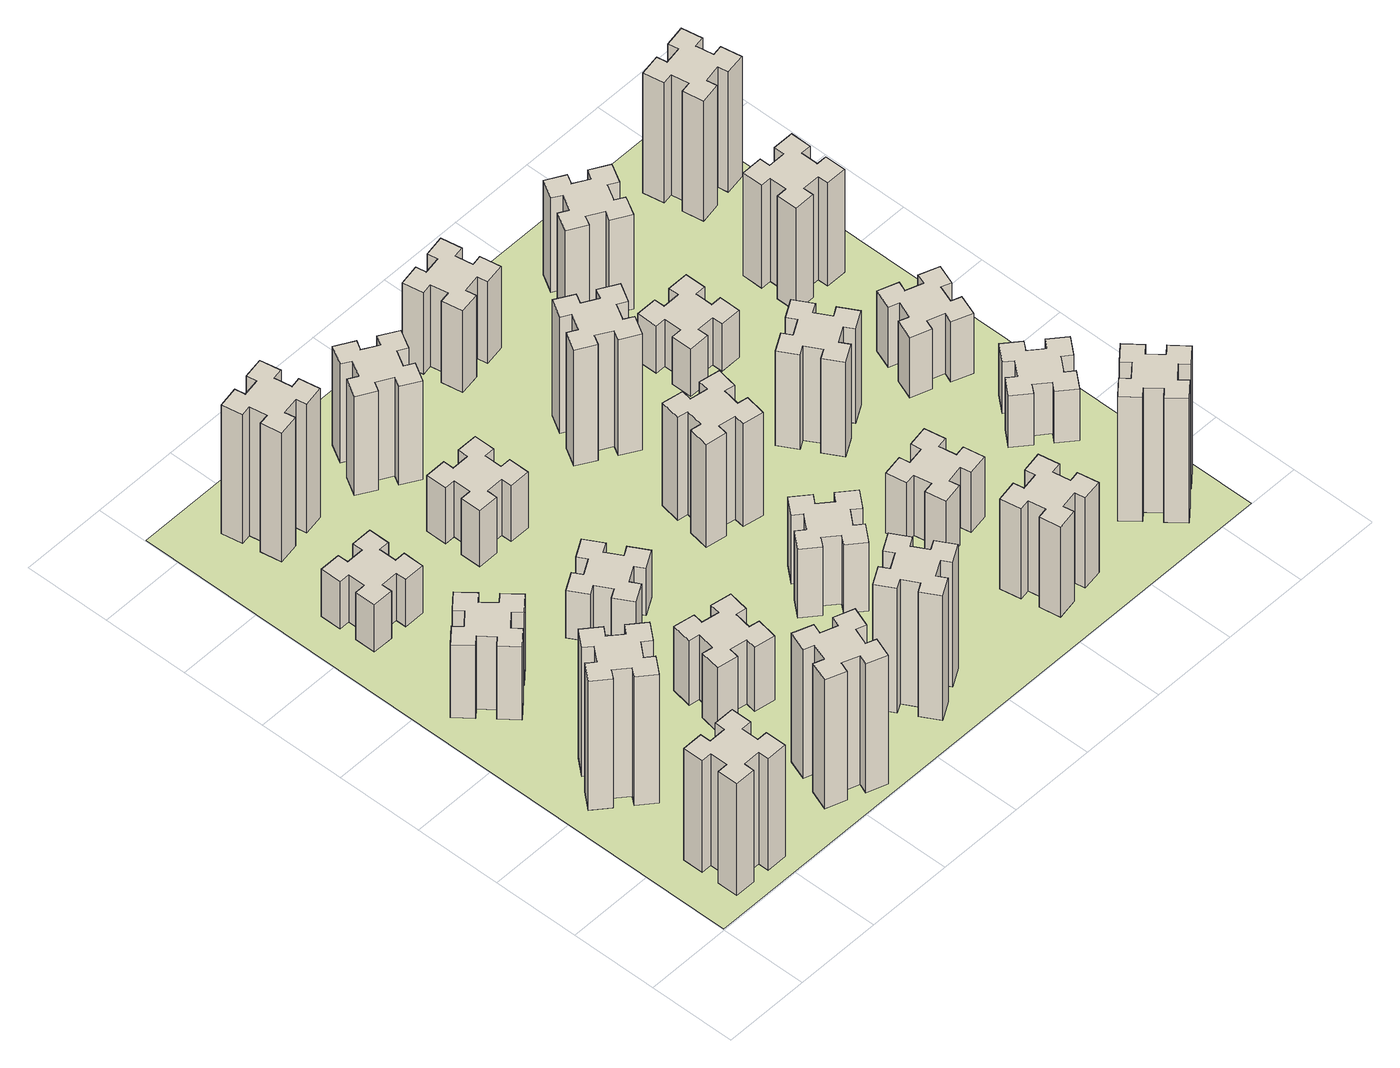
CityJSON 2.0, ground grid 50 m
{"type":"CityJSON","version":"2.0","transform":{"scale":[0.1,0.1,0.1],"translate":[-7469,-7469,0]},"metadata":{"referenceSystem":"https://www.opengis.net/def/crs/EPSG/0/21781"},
"CityObjects":{
"building1":{"type":"Building","attributes":{"class":"1000","function":"1000","usage":"1000","yearOfConstruction":2016,"roofType":"1000","measuredHeight":78,"storeysAboveGround":30,"storeysBelowGround":0},"geometry":[{"type":"Solid","lod":"1","boundaries":[[[[0,1,2,3,4,5,6,7,8,9,10,11,12,13,14,15,16,17,18,19]],[[17,16,20,21]],[[16,15,22,20]],[[15,14,23,22]],[[14,13,24,23]],[[13,12,25,24]],[[12,11,26,25]],[[11,10,27,26]],[[10,9,28,27]],[[9,8,29,28]],[[8,7,30,29]],[[7,6,31,30]],[[6,5,32,31]],[[5,4,33,32]],[[4,3,34,33]],[[3,2,35,34]],[[2,1,36,35]],[[1,0,37,36]],[[0,19,38,37]],[[19,18,39,38]],[[18,17,21,39]],[[24,25,26,27,28,29,30,31,32,33,34,35,36,37,38,39,21,20,22,23]]]]}]},
"building2":{"type":"Building","attributes":{"class":"1000","function":"1000","usage":"1000","yearOfConstruction":2016,"roofType":"1000","measuredHeight":90,"storeysAboveGround":30,"storeysBelowGround":0},"geometry":[{"type":"Solid","lod":"1","boundaries":[[[[40,41,42,43,44,45,46,47,48,49,50,51,52,53,54,55,56,57,58,59]],[[57,56,60,61]],[[56,55,62,60]],[[55,54,63,62]],[[54,53,64,63]],[[53,52,65,64]],[[52,51,66,65]],[[51,50,67,66]],[[50,49,68,67]],[[49,48,69,68]],[[48,47,70,69]],[[47,46,71,70]],[[46,45,72,71]],[[45,44,73,72]],[[44,43,74,73]],[[43,42,75,74]],[[42,41,76,75]],[[41,40,77,76]],[[40,59,78,77]],[[59,58,79,78]],[[58,57,61,79]],[[64,65,66,67,68,69,70,71,72,73,74,75,76,77,78,79,61,60,62,63]]]]}]},
"building3":{"type":"Building","attributes":{"class":"1000","function":"1000","usage":"1000","yearOfConstruction":2016,"roofType":"1000","measuredHeight":51,"storeysAboveGround":30,"storeysBelowGround":0},"geometry":[{"type":"Solid","lod":"1","boundaries":[[[[80,81,82,83,84,85,86,87,88,89,90,91,92,93,94,95,96,97,98,99]],[[97,96,100,101]],[[96,95,102,100]],[[95,94,103,102]],[[94,93,104,103]],[[93,92,105,104]],[[92,91,106,105]],[[91,90,107,106]],[[90,89,108,107]],[[89,88,109,108]],[[88,87,110,109]],[[87,86,111,110]],[[86,85,112,111]],[[85,84,113,112]],[[84,83,114,113]],[[83,82,115,114]],[[82,81,116,115]],[[81,80,117,116]],[[80,99,118,117]],[[99,98,119,118]],[[98,97,101,119]],[[104,105,106,107,108,109,110,111,112,113,114,115,116,117,118,119,101,100,102,103]]]]}]},
"building4":{"type":"Building","attributes":{"class":"1000","function":"1000","usage":"1000","yearOfConstruction":2016,"roofType":"1000","measuredHeight":33,"storeysAboveGround":30,"storeysBelowGround":0},"geometry":[{"type":"Solid","lod":"1","boundaries":[[[[120,121,122,123,124,125,126,127,128,129,130,131,132,133,134,135,136,137,138,139]],[[137,136,140,141]],[[136,135,142,140]],[[135,134,143,142]],[[134,133,144,143]],[[133,132,145,144]],[[132,131,146,145]],[[131,130,147,146]],[[130,129,148,147]],[[129,128,149,148]],[[128,127,150,149]],[[127,126,151,150]],[[126,125,152,151]],[[125,124,153,152]],[[124,123,154,153]],[[123,122,155,154]],[[122,121,156,155]],[[121,120,157,156]],[[120,139,158,157]],[[139,138,159,158]],[[138,137,141,159]],[[144,145,146,147,148,149,150,151,152,153,154,155,156,157,158,159,141,140,142,143]]]]}]},
"building5":{"type":"Building","attributes":{"class":"1000","function":"1000","usage":"1000","yearOfConstruction":2016,"roofType":"1000","measuredHeight":90,"storeysAboveGround":30,"storeysBelowGround":0},"geometry":[{"type":"Solid","lod":"1","boundaries":[[[[160,161,162,163,164,165,166,167,168,169,170,171,172,173,174,175,176,177,178,179]],[[177,176,180,181]],[[176,175,182,180]],[[175,174,183,182]],[[174,173,184,183]],[[173,172,185,184]],[[172,171,186,185]],[[171,170,187,186]],[[170,169,188,187]],[[169,168,189,188]],[[168,167,190,189]],[[167,166,191,190]],[[166,165,192,191]],[[165,164,193,192]],[[164,163,194,193]],[[163,162,195,194]],[[162,161,196,195]],[[161,160,197,196]],[[160,179,198,197]],[[179,178,199,198]],[[178,177,181,199]],[[184,185,186,187,188,189,190,191,192,193,194,195,196,197,198,199,181,180,182,183]]]]}]},
"building6":{"type":"Building","attributes":{"class":"1000","function":"1000","usage":"1000","yearOfConstruction":2016,"roofType":"1000","measuredHeight":45,"storeysAboveGround":30,"storeysBelowGround":0},"geometry":[{"type":"Solid","lod":"1","boundaries":[[[[200,201,202,203,204,205,206,207,208,209,210,211,212,213,214,215,216,217,218,219]],[[217,216,220,221]],[[216,215,222,220]],[[215,214,223,222]],[[214,213,224,223]],[[213,212,225,224]],[[212,211,226,225]],[[211,210,227,226]],[[210,209,228,227]],[[209,208,229,228]],[[208,207,230,229]],[[207,206,231,230]],[[206,205,232,231]],[[205,204,233,232]],[[204,203,234,233]],[[203,202,235,234]],[[202,201,236,235]],[[201,200,237,236]],[[200,219,238,237]],[[219,218,239,238]],[[218,217,221,239]],[[224,225,226,227,228,229,230,231,232,233,234,235,236,237,238,239,221,220,222,223]]]]}]},
"building7":{"type":"Building","attributes":{"class":"1000","function":"1000","usage":"1000","yearOfConstruction":2016,"roofType":"1000","measuredHeight":90,"storeysAboveGround":30,"storeysBelowGround":0},"geometry":[{"type":"Solid","lod":"1","boundaries":[[[[240,241,242,243,244,245,246,247,248,249,250,251,252,253,254,255,256,257,258,259]],[[257,256,260,261]],[[256,255,262,260]],[[255,254,263,262]],[[254,253,264,263]],[[253,252,265,264]],[[252,251,266,265]],[[251,250,267,266]],[[250,249,268,267]],[[249,248,269,268]],[[248,247,270,269]],[[247,246,271,270]],[[246,245,272,271]],[[245,244,273,272]],[[244,243,274,273]],[[243,242,275,274]],[[242,241,276,275]],[[241,240,277,276]],[[240,259,278,277]],[[259,258,279,278]],[[258,257,261,279]],[[264,265,266,267,268,269,270,271,272,273,274,275,276,277,278,279,261,260,262,263]]]]}]},
"building8":{"type":"Building","attributes":{"class":"1000","function":"1000","usage":"1000","yearOfConstruction":2016,"roofType":"1000","measuredHeight":33,"storeysAboveGround":30,"storeysBelowGround":0},"geometry":[{"type":"Solid","lod":"1","boundaries":[[[[280,281,282,283,284,285,286,287,288,289,290,291,292,293,294,295,296,297,298,299]],[[297,296,300,301]],[[296,295,302,300]],[[295,294,303,302]],[[294,293,304,303]],[[293,292,305,304]],[[292,291,306,305]],[[291,290,307,306]],[[290,289,308,307]],[[289,288,309,308]],[[288,287,310,309]],[[287,286,311,310]],[[286,285,312,311]],[[285,284,313,312]],[[284,283,314,313]],[[283,282,315,314]],[[282,281,316,315]],[[281,280,317,316]],[[280,299,318,317]],[[299,298,319,318]],[[298,297,301,319]],[[304,305,306,307,308,309,310,311,312,313,314,315,316,317,318,319,301,300,302,303]]]]}]},
"building9":{"type":"Building","attributes":{"class":"1000","function":"1000","usage":"1000","yearOfConstruction":2016,"roofType":"1000","measuredHeight":87,"storeysAboveGround":30,"storeysBelowGround":0},"geometry":[{"type":"Solid","lod":"1","boundaries":[[[[320,321,322,323,324,325,326,327,328,329,330,331,332,333,334,335,336,337,338,339]],[[337,336,340,341]],[[336,335,342,340]],[[335,334,343,342]],[[334,333,344,343]],[[333,332,345,344]],[[332,331,346,345]],[[331,330,347,346]],[[330,329,348,347]],[[329,328,349,348]],[[328,327,350,349]],[[327,326,351,350]],[[326,325,352,351]],[[325,324,353,352]],[[324,323,354,353]],[[323,322,355,354]],[[322,321,356,355]],[[321,320,357,356]],[[320,339,358,357]],[[339,338,359,358]],[[338,337,341,359]],[[344,345,346,347,348,349,350,351,352,353,354,355,356,357,358,359,341,340,342,343]]]]}]},
"building10":{"type":"Building","attributes":{"class":"1000","function":"1000","usage":"1000","yearOfConstruction":2016,"roofType":"1000","measuredHeight":39,"storeysAboveGround":30,"storeysBelowGround":0},"geometry":[{"type":"Solid","lod":"1","boundaries":[[[[360,361,362,363,364,365,366,367,368,369,370,371,372,373,374,375,376,377,378,379]],[[377,376,380,381]],[[376,375,382,380]],[[375,374,383,382]],[[374,373,384,383]],[[373,372,385,384]],[[372,371,386,385]],[[371,370,387,386]],[[370,369,388,387]],[[369,368,389,388]],[[368,367,390,389]],[[367,366,391,390]],[[366,365,392,391]],[[365,364,393,392]],[[364,363,394,393]],[[363,362,395,394]],[[362,361,396,395]],[[361,360,397,396]],[[360,379,398,397]],[[379,378,399,398]],[[378,377,381,399]],[[384,385,386,387,388,389,390,391,392,393,394,395,396,397,398,399,381,380,382,383]]]]}]},
"building11":{"type":"Building","attributes":{"class":"1000","function":"1000","usage":"1000","yearOfConstruction":2016,"roofType":"1000","measuredHeight":69,"storeysAboveGround":30,"storeysBelowGround":0},"geometry":[{"type":"Solid","lod":"1","boundaries":[[[[400,401,402,403,404,405,406,407,408,409,410,411,412,413,414,415,416,417,418,419]],[[417,416,420,421]],[[416,415,422,420]],[[415,414,423,422]],[[414,413,424,423]],[[413,412,425,424]],[[412,411,426,425]],[[411,410,427,426]],[[410,409,428,427]],[[409,408,429,428]],[[408,407,430,429]],[[407,406,431,430]],[[406,405,432,431]],[[405,404,433,432]],[[404,403,434,433]],[[403,402,435,434]],[[402,401,436,435]],[[401,400,437,436]],[[400,419,438,437]],[[419,418,439,438]],[[418,417,421,439]],[[424,425,426,427,428,429,430,431,432,433,434,435,436,437,438,439,421,420,422,423]]]]}]},
"building12":{"type":"Building","attributes":{"class":"1000","function":"1000","usage":"1000","yearOfConstruction":2016,"roofType":"1000","measuredHeight":48,"storeysAboveGround":30,"storeysBelowGround":0},"geometry":[{"type":"Solid","lod":"1","boundaries":[[[[440,441,442,443,444,445,446,447,448,449,450,451,452,453,454,455,456,457,458,459]],[[457,456,460,461]],[[456,455,462,460]],[[455,454,463,462]],[[454,453,464,463]],[[453,452,465,464]],[[452,451,466,465]],[[451,450,467,466]],[[450,449,468,467]],[[449,448,469,468]],[[448,447,470,469]],[[447,446,471,470]],[[446,445,472,471]],[[445,444,473,472]],[[444,443,474,473]],[[443,442,475,474]],[[442,441,476,475]],[[441,440,477,476]],[[440,459,478,477]],[[459,458,479,478]],[[458,457,461,479]],[[464,465,466,467,468,469,470,471,472,473,474,475,476,477,478,479,461,460,462,463]]]]}]},
"building13":{"type":"Building","attributes":{"class":"1000","function":"1000","usage":"1000","yearOfConstruction":2016,"roofType":"1000","measuredHeight":72,"storeysAboveGround":30,"storeysBelowGround":0},"geometry":[{"type":"Solid","lod":"1","boundaries":[[[[480,481,482,483,484,485,486,487,488,489,490,491,492,493,494,495,496,497,498,499]],[[497,496,500,501]],[[496,495,502,500]],[[495,494,503,502]],[[494,493,504,503]],[[493,492,505,504]],[[492,491,506,505]],[[491,490,507,506]],[[490,489,508,507]],[[489,488,509,508]],[[488,487,510,509]],[[487,486,511,510]],[[486,485,512,511]],[[485,484,513,512]],[[484,483,514,513]],[[483,482,515,514]],[[482,481,516,515]],[[481,480,517,516]],[[480,499,518,517]],[[499,498,519,518]],[[498,497,501,519]],[[504,505,506,507,508,509,510,511,512,513,514,515,516,517,518,519,501,500,502,503]]]]}]},
"building14":{"type":"Building","attributes":{"class":"1000","function":"1000","usage":"1000","yearOfConstruction":2016,"roofType":"1000","measuredHeight":81,"storeysAboveGround":30,"storeysBelowGround":0},"geometry":[{"type":"Solid","lod":"1","boundaries":[[[[520,521,522,523,524,525,526,527,528,529,530,531,532,533,534,535,536,537,538,539]],[[537,536,540,541]],[[536,535,542,540]],[[535,534,543,542]],[[534,533,544,543]],[[533,532,545,544]],[[532,531,546,545]],[[531,530,547,546]],[[530,529,548,547]],[[529,528,549,548]],[[528,527,550,549]],[[527,526,551,550]],[[526,525,552,551]],[[525,524,553,552]],[[524,523,554,553]],[[523,522,555,554]],[[522,521,556,555]],[[521,520,557,556]],[[520,539,558,557]],[[539,538,559,558]],[[538,537,541,559]],[[544,545,546,547,548,549,550,551,552,553,554,555,556,557,558,559,541,540,542,543]]]]}]},
"building15":{"type":"Building","attributes":{"class":"1000","function":"1000","usage":"1000","yearOfConstruction":2016,"roofType":"1000","measuredHeight":63,"storeysAboveGround":30,"storeysBelowGround":0},"geometry":[{"type":"Solid","lod":"1","boundaries":[[[[560,561,562,563,564,565,566,567,568,569,570,571,572,573,574,575,576,577,578,579]],[[577,576,580,581]],[[576,575,582,580]],[[575,574,583,582]],[[574,573,584,583]],[[573,572,585,584]],[[572,571,586,585]],[[571,570,587,586]],[[570,569,588,587]],[[569,568,589,588]],[[568,567,590,589]],[[567,566,591,590]],[[566,565,592,591]],[[565,564,593,592]],[[564,563,594,593]],[[563,562,595,594]],[[562,561,596,595]],[[561,560,597,596]],[[560,579,598,597]],[[579,578,599,598]],[[578,577,581,599]],[[584,585,586,587,588,589,590,591,592,593,594,595,596,597,598,599,581,580,582,583]]]]}]},
"building16":{"type":"Building","attributes":{"class":"1000","function":"1000","usage":"1000","yearOfConstruction":2016,"roofType":"1000","measuredHeight":57,"storeysAboveGround":30,"storeysBelowGround":0},"geometry":[{"type":"Solid","lod":"1","boundaries":[[[[600,601,602,603,604,605,606,607,608,609,610,611,612,613,614,615,616,617,618,619]],[[617,616,620,621]],[[616,615,622,620]],[[615,614,623,622]],[[614,613,624,623]],[[613,612,625,624]],[[612,611,626,625]],[[611,610,627,626]],[[610,609,628,627]],[[609,608,629,628]],[[608,607,630,629]],[[607,606,631,630]],[[606,605,632,631]],[[605,604,633,632]],[[604,603,634,633]],[[603,602,635,634]],[[602,601,636,635]],[[601,600,637,636]],[[600,619,638,637]],[[619,618,639,638]],[[618,617,621,639]],[[624,625,626,627,628,629,630,631,632,633,634,635,636,637,638,639,621,620,622,623]]]]}]},
"building17":{"type":"Building","attributes":{"class":"1000","function":"1000","usage":"1000","yearOfConstruction":2016,"roofType":"1000","measuredHeight":42,"storeysAboveGround":30,"storeysBelowGround":0},"geometry":[{"type":"Solid","lod":"1","boundaries":[[[[640,641,642,643,644,645,646,647,648,649,650,651,652,653,654,655,656,657,658,659]],[[657,656,660,661]],[[656,655,662,660]],[[655,654,663,662]],[[654,653,664,663]],[[653,652,665,664]],[[652,651,666,665]],[[651,650,667,666]],[[650,649,668,667]],[[649,648,669,668]],[[648,647,670,669]],[[647,646,671,670]],[[646,645,672,671]],[[645,644,673,672]],[[644,643,674,673]],[[643,642,675,674]],[[642,641,676,675]],[[641,640,677,676]],[[640,659,678,677]],[[659,658,679,678]],[[658,657,661,679]],[[664,665,666,667,668,669,670,671,672,673,674,675,676,677,678,679,661,660,662,663]]]]}]},
"building18":{"type":"Building","attributes":{"class":"1000","function":"1000","usage":"1000","yearOfConstruction":2016,"roofType":"1000","measuredHeight":66,"storeysAboveGround":30,"storeysBelowGround":0},"geometry":[{"type":"Solid","lod":"1","boundaries":[[[[680,681,682,683,684,685,686,687,688,689,690,691,692,693,694,695,696,697,698,699]],[[697,696,700,701]],[[696,695,702,700]],[[695,694,703,702]],[[694,693,704,703]],[[693,692,705,704]],[[692,691,706,705]],[[691,690,707,706]],[[690,689,708,707]],[[689,688,709,708]],[[688,687,710,709]],[[687,686,711,710]],[[686,685,712,711]],[[685,684,713,712]],[[684,683,714,713]],[[683,682,715,714]],[[682,681,716,715]],[[681,680,717,716]],[[680,699,718,717]],[[699,698,719,718]],[[698,697,701,719]],[[704,705,706,707,708,709,710,711,712,713,714,715,716,717,718,719,701,700,702,703]]]]}]},
"building19":{"type":"Building","attributes":{"class":"1000","function":"1000","usage":"1000","yearOfConstruction":2016,"roofType":"1000","measuredHeight":33,"storeysAboveGround":30,"storeysBelowGround":0},"geometry":[{"type":"Solid","lod":"1","boundaries":[[[[720,721,722,723,724,725,726,727,728,729,730,731,732,733,734,735,736,737,738,739]],[[737,736,740,741]],[[736,735,742,740]],[[735,734,743,742]],[[734,733,744,743]],[[733,732,745,744]],[[732,731,746,745]],[[731,730,747,746]],[[730,729,748,747]],[[729,728,749,748]],[[728,727,750,749]],[[727,726,751,750]],[[726,725,752,751]],[[725,724,753,752]],[[724,723,754,753]],[[723,722,755,754]],[[722,721,756,755]],[[721,720,757,756]],[[720,739,758,757]],[[739,738,759,758]],[[738,737,741,759]],[[744,745,746,747,748,749,750,751,752,753,754,755,756,757,758,759,741,740,742,743]]]]}]},
"building20":{"type":"Building","attributes":{"class":"1000","function":"1000","usage":"1000","yearOfConstruction":2016,"roofType":"1000","measuredHeight":87,"storeysAboveGround":30,"storeysBelowGround":0},"geometry":[{"type":"Solid","lod":"1","boundaries":[[[[760,761,762,763,764,765,766,767,768,769,770,771,772,773,774,775,776,777,778,779]],[[777,776,780,781]],[[776,775,782,780]],[[775,774,783,782]],[[774,773,784,783]],[[773,772,785,784]],[[772,771,786,785]],[[771,770,787,786]],[[770,769,788,787]],[[769,768,789,788]],[[768,767,790,789]],[[767,766,791,790]],[[766,765,792,791]],[[765,764,793,792]],[[764,763,794,793]],[[763,762,795,794]],[[762,761,796,795]],[[761,760,797,796]],[[760,779,798,797]],[[779,778,799,798]],[[778,777,781,799]],[[784,785,786,787,788,789,790,791,792,793,794,795,796,797,798,799,781,780,782,783]]]]}]},
"building21":{"type":"Building","attributes":{"class":"1000","function":"1000","usage":"1000","yearOfConstruction":2016,"roofType":"1000","measuredHeight":66,"storeysAboveGround":30,"storeysBelowGround":0},"geometry":[{"type":"Solid","lod":"1","boundaries":[[[[800,801,802,803,804,805,806,807,808,809,810,811,812,813,814,815,816,817,818,819]],[[817,816,820,821]],[[816,815,822,820]],[[815,814,823,822]],[[814,813,824,823]],[[813,812,825,824]],[[812,811,826,825]],[[811,810,827,826]],[[810,809,828,827]],[[809,808,829,828]],[[808,807,830,829]],[[807,806,831,830]],[[806,805,832,831]],[[805,804,833,832]],[[804,803,834,833]],[[803,802,835,834]],[[802,801,836,835]],[[801,800,837,836]],[[800,819,838,837]],[[819,818,839,838]],[[818,817,821,839]],[[824,825,826,827,828,829,830,831,832,833,834,835,836,837,838,839,821,820,822,823]]]]}]},
"building22":{"type":"Building","attributes":{"class":"1000","function":"1000","usage":"1000","yearOfConstruction":2016,"roofType":"1000","measuredHeight":36,"storeysAboveGround":30,"storeysBelowGround":0},"geometry":[{"type":"Solid","lod":"1","boundaries":[[[[840,841,842,843,844,845,846,847,848,849,850,851,852,853,854,855,856,857,858,859]],[[857,856,860,861]],[[856,855,862,860]],[[855,854,863,862]],[[854,853,864,863]],[[853,852,865,864]],[[852,851,866,865]],[[851,850,867,866]],[[850,849,868,867]],[[849,848,869,868]],[[848,847,870,869]],[[847,846,871,870]],[[846,845,872,871]],[[845,844,873,872]],[[844,843,874,873]],[[843,842,875,874]],[[842,841,876,875]],[[841,840,877,876]],[[840,859,878,877]],[[859,858,879,878]],[[858,857,861,879]],[[864,865,866,867,868,869,870,871,872,873,874,875,876,877,878,879,861,860,862,863]]]]}]},
"building23":{"type":"Building","attributes":{"class":"1000","function":"1000","usage":"1000","yearOfConstruction":2016,"roofType":"1000","measuredHeight":42,"storeysAboveGround":30,"storeysBelowGround":0},"geometry":[{"type":"Solid","lod":"1","boundaries":[[[[880,881,882,883,884,885,886,887,888,889,890,891,892,893,894,895,896,897,898,899]],[[897,896,900,901]],[[896,895,902,900]],[[895,894,903,902]],[[894,893,904,903]],[[893,892,905,904]],[[892,891,906,905]],[[891,890,907,906]],[[890,889,908,907]],[[889,888,909,908]],[[888,887,910,909]],[[887,886,911,910]],[[886,885,912,911]],[[885,884,913,912]],[[884,883,914,913]],[[883,882,915,914]],[[882,881,916,915]],[[881,880,917,916]],[[880,899,918,917]],[[899,898,919,918]],[[898,897,901,919]],[[904,905,906,907,908,909,910,911,912,913,914,915,916,917,918,919,901,900,902,903]]]]}]},
"building24":{"type":"Building","attributes":{"class":"1000","function":"1000","usage":"1000","yearOfConstruction":2016,"roofType":"1000","measuredHeight":72,"storeysAboveGround":30,"storeysBelowGround":0},"geometry":[{"type":"Solid","lod":"1","boundaries":[[[[920,921,922,923,924,925,926,927,928,929,930,931,932,933,934,935,936,937,938,939]],[[937,936,940,941]],[[936,935,942,940]],[[935,934,943,942]],[[934,933,944,943]],[[933,932,945,944]],[[932,931,946,945]],[[931,930,947,946]],[[930,929,948,947]],[[929,928,949,948]],[[928,927,950,949]],[[927,926,951,950]],[[926,925,952,951]],[[925,924,953,952]],[[924,923,954,953]],[[923,922,955,954]],[[922,921,956,955]],[[921,920,957,956]],[[920,939,958,957]],[[939,938,959,958]],[[938,937,941,959]],[[944,945,946,947,948,949,950,951,952,953,954,955,956,957,958,959,941,940,942,943]]]]}]},
"building25":{"type":"Building","attributes":{"class":"1000","function":"1000","usage":"1000","yearOfConstruction":2016,"roofType":"1000","measuredHeight":84,"storeysAboveGround":30,"storeysBelowGround":0},"geometry":[{"type":"Solid","lod":"1","boundaries":[[[[960,961,962,963,964,965,966,967,968,969,970,971,972,973,974,975,976,977,978,979]],[[977,976,980,981]],[[976,975,982,980]],[[975,974,983,982]],[[974,973,984,983]],[[973,972,985,984]],[[972,971,986,985]],[[971,970,987,986]],[[970,969,988,987]],[[969,968,989,988]],[[968,967,990,989]],[[967,966,991,990]],[[966,965,992,991]],[[965,964,993,992]],[[964,963,994,993]],[[963,962,995,994]],[[962,961,996,995]],[[961,960,997,996]],[[960,979,998,997]],[[979,978,999,998]],[[978,977,981,999]],[[984,985,986,987,988,989,990,991,992,993,994,995,996,997,998,999,981,980,982,983]]]]}]},
"landuse1":{"type":"LandUse","attributes":{"name":"plot1","function":"1010"},"geometry":[{"type":"MultiSurface","lod":"1","boundaries":[[[1000,1001,1002,1003]]]}]}
},
"vertices":[
[265,325,0],[265,225,0],[205,225,0],[205,105,0],[325,105,0],[325,165,0],[425,165,0],[425,105,0],[545,105,0],[545,225,0],[485,225,0],[485,325,0],[545,325,0],[545,445,0],[425,445,0],[425,385,0],[325,385,0],[325,445,0],[205,445,0],[205,325,0],[325,385,780],[325,445,780],[425,385,780],[425,445,780],[545,445,780],[545,325,780],[485,325,780],[485,225,780],[545,225,780],[545,105,780],[425,105,780],[425,165,780],[325,165,780],[325,105,780],[205,105,780],[205,225,780],[265,225,780],[265,325,780],[205,325,780],[205,445,780],
[484,1067,0],[408,1132,0],[446,1178,0],[354,1255,0],[277,1163,0],[323,1124,0],[259,1048,0],[213,1086,0],[136,994,0],[228,917,0],[266,963,0],[343,899,0],[304,853,0],[396,776,0],[473,868,0],[427,906,0],[492,983,0],[538,944,0],[615,1036,0],[523,1113,0],[492,983,900],[538,944,900],[427,906,900],[473,868,900],[396,776,900],[304,853,900],[343,899,900],[266,963,900],[228,917,900],[136,994,900],[213,1086,900],[259,1048,900],[323,1124,900],[277,1163,900],[354,1255,900],[446,1178,900],[408,1132,900],[484,1067,900],[523,1113,900],[615,1036,900],
[492,1888,0],[427,1964,0],[473,2003,0],[396,2095,0],[304,2018,0],[343,1972,0],[266,1907,0],[228,1953,0],[136,1876,0],[213,1784,0],[259,1823,0],[323,1746,0],[277,1708,0],[354,1616,0],[446,1693,0],[408,1739,0],[484,1803,0],[523,1757,0],[615,1834,0],[538,1926,0],[484,1803,510],[523,1757,510],[408,1739,510],[446,1693,510],[354,1616,510],[277,1708,510],[323,1746,510],[259,1823,510],[213,1784,510],[136,1876,510],[228,1953,510],[266,1907,510],[343,1972,510],[304,2018,510],[396,2095,510],[473,2003,510],[427,1964,510],[492,1888,510],[538,1926,510],[615,1834,510],
[485,2545,0],[485,2645,0],[545,2645,0],[545,2765,0],[425,2765,0],[425,2705,0],[325,2705,0],[325,2765,0],[205,2765,0],[205,2645,0],[265,2645,0],[265,2545,0],[205,2545,0],[205,2425,0],[325,2425,0],[325,2485,0],[425,2485,0],[425,2425,0],[545,2425,0],[545,2545,0],[425,2485,330],[425,2425,330],[325,2485,330],[325,2425,330],[205,2425,330],[205,2545,330],[265,2545,330],[265,2645,330],[205,2645,330],[205,2765,330],[325,2765,330],[325,2705,330],[425,2705,330],[425,2765,330],[545,2765,330],[545,2645,330],[485,2645,330],[485,2545,330],[545,2545,330],[545,2425,330],
[1029,360,0],[995,266,0],[939,287,0],[897,174,0],[1010,133,0],[1031,189,0],[1125,155,0],[1104,99,0],[1217,57,0],[1258,170,0],[1202,191,0],[1236,285,0],[1292,264,0],[1333,377,0],[1220,418,0],[1200,362,0],[1106,396,0],[1127,452,0],[1014,493,0],[973,380,0],[1106,396,900],[1127,452,900],[1200,362,900],[1220,418,900],[1333,377,900],[1292,264,900],[1236,285,900],[1202,191,900],[1258,170,900],[1217,57,900],[1104,99,900],[1125,155,900],[1031,189,900],[1010,133,900],[897,174,900],[939,287,900],[995,266,900],[1029,360,900],[973,380,900],[1014,493,900],
[1047,916,0],[1145,898,0],[1135,839,0],[1253,818,0],[1274,937,0],[1215,947,0],[1232,1045,0],[1291,1035,0],[1312,1153,0],[1194,1174,0],[1184,1115,0],[1085,1132,0],[1096,1191,0],[977,1212,0],[957,1094,0],[1016,1084,0],[998,985,0],[939,996,0],[918,877,0],[1037,857,0],[998,985,450],[939,996,450],[1016,1084,450],[957,1094,450],[977,1212,450],[1096,1191,450],[1085,1132,450],[1184,1115,450],[1194,1174,450],[1312,1153,450],[1291,1035,450],[1232,1045,450],[1215,947,450],[1274,937,450],[1253,818,450],[1135,839,450],[1145,898,450],[1047,916,450],[1037,857,450],[918,877,450],
[592,3305,0],[575,3404,0],[634,3414,0],[613,3532,0],[495,3511,0],[505,3452,0],[407,3435,0],[397,3494,0],[278,3473,0],[299,3355,0],[358,3365,0],[376,3267,0],[317,3257,0],[337,3138,0],[456,3159,0],[445,3218,0],[544,3236,0],[554,3177,0],[672,3197,0],[651,3316,0],[544,3236,900],[554,3177,900],[445,3218,900],[456,3159,900],[337,3138,900],[317,3257,900],[376,3267,900],[358,3365,900],[299,3355,900],[278,3473,900],[397,3494,900],[407,3435,900],[505,3452,900],[495,3511,900],[613,3532,900],[634,3414,900],[575,3404,900],[592,3305,900],[651,3316,900],[672,3197,900],
[1127,1635,0],[1214,1685,0],[1244,1633,0],[1348,1693,0],[1288,1797,0],[1236,1767,0],[1186,1854,0],[1238,1884,0],[1178,1988,0],[1074,1928,0],[1104,1876,0],[1017,1826,0],[987,1878,0],[883,1818,0],[943,1714,0],[995,1744,0],[1045,1657,0],[993,1627,0],[1053,1523,0],[1157,1583,0],[1045,1657,330],[993,1627,330],[995,1744,330],[943,1714,330],[883,1818,330],[987,1878,330],[1017,1826,330],[1104,1876,330],[1074,1928,330],[1178,1988,330],[1238,1884,330],[1186,1854,330],[1236,1767,330],[1288,1797,330],[1348,1693,330],[1244,1633,330],[1214,1685,330],[1127,1635,330],[1157,1583,330],[1053,1523,330],
[1744,496,0],[1657,446,0],[1627,498,0],[1523,438,0],[1583,334,0],[1635,364,0],[1685,277,0],[1633,247,0],[1693,143,0],[1797,203,0],[1767,255,0],[1854,305,0],[1884,253,0],[1988,313,0],[1928,417,0],[1876,387,0],[1826,474,0],[1878,504,0],[1818,608,0],[1714,548,0],[1826,474,870],[1878,504,870],[1876,387,870],[1928,417,870],[1988,313,870],[1884,253,870],[1854,305,870],[1767,255,870],[1797,203,870],[1693,143,870],[1633,247,870],[1685,277,870],[1635,364,870],[1583,334,870],[1523,438,870],[1627,498,870],[1657,446,870],[1744,496,870],[1714,548,870],[1818,608,870],
[1005,2645,0],[1005,2545,0],[945,2545,0],[945,2425,0],[1065,2425,0],[1065,2485,0],[1165,2485,0],[1165,2425,0],[1285,2425,0],[1285,2545,0],[1225,2545,0],[1225,2645,0],[1285,2645,0],[1285,2765,0],[1165,2765,0],[1165,2705,0],[1065,2705,0],[1065,2765,0],[945,2765,0],[945,2645,0],[1065,2705,390],[1065,2765,390],[1165,2705,390],[1165,2765,390],[1285,2765,390],[1285,2645,390],[1225,2645,390],[1225,2545,390],[1285,2545,390],[1285,2425,390],[1165,2425,390],[1165,2485,390],[1065,2485,390],[1065,2425,390],[945,2425,390],[945,2545,390],[1005,2545,390],[1005,2645,390],[945,2645,390],[945,2765,390],
[1186,3137,0],[1236,3224,0],[1288,3194,0],[1348,3298,0],[1244,3358,0],[1214,3306,0],[1127,3356,0],[1157,3408,0],[1053,3468,0],[993,3364,0],[1045,3334,0],[995,3247,0],[943,3277,0],[883,3173,0],[987,3113,0],[1017,3165,0],[1104,3115,0],[1074,3063,0],[1178,3003,0],[1238,3107,0],[1104,3115,690],[1074,3063,690],[1017,3165,690],[987,3113,690],[883,3173,690],[943,3277,690],[995,3247,690],[1045,3334,690],[993,3364,690],[1053,3468,690],[1157,3408,690],[1127,3356,690],[1214,3306,690],[1244,3358,690],[1348,3298,690],[1288,3194,690],[1236,3224,690],[1186,3137,690],[1238,3107,690],[1178,3003,690],
[1903,1224,0],[1839,1148,0],[1793,1186,0],[1716,1094,0],[1808,1017,0],[1846,1063,0],[1923,999,0],[1884,953,0],[1976,876,0],[2053,968,0],[2007,1006,0],[2072,1083,0],[2118,1044,0],[2195,1136,0],[2103,1213,0],[2064,1167,0],[1988,1232,0],[2026,1278,0],[1934,1355,0],[1857,1263,0],[1988,1232,480],[2026,1278,480],[2064,1167,480],[2103,1213,480],[2195,1136,480],[2118,1044,480],[2072,1083,480],[2007,1006,480],[2053,968,480],[1976,876,480],[1884,953,480],[1923,999,480],[1846,1063,480],[1808,1017,480],[1716,1094,480],[1793,1186,480],[1839,1148,480],[1903,1224,480],[1857,1263,480],[1934,1355,480],
[2024,1955,0],[1925,1972,0],[1936,2031,0],[1817,2052,0],[1797,1934,0],[1856,1924,0],[1838,1825,0],[1779,1836,0],[1758,1717,0],[1877,1697,0],[1887,1756,0],[1985,1738,0],[1975,1679,0],[2093,1658,0],[2114,1777,0],[2055,1787,0],[2072,1885,0],[2131,1875,0],[2152,1993,0],[2034,2014,0],[2072,1885,720],[2131,1875,720],[2055,1787,720],[2114,1777,720],[2093,1658,720],[1975,1679,720],[1985,1738,720],[1887,1756,720],[1877,1697,720],[1758,1717,720],[1779,1836,720],[1838,1825,720],[1856,1924,720],[1797,1934,720],[1817,2052,720],[1936,2031,720],[1925,1972,720],[2024,1955,720],[2034,2014,720],[2152,1993,720],
[2054,2666,0],[1967,2716,0],[1997,2768,0],[1893,2828,0],[1833,2724,0],[1885,2694,0],[1835,2607,0],[1783,2637,0],[1723,2533,0],[1827,2473,0],[1857,2525,0],[1944,2475,0],[1914,2423,0],[2018,2363,0],[2078,2467,0],[2026,2497,0],[2076,2584,0],[2128,2554,0],[2188,2658,0],[2084,2718,0],[2076,2584,810],[2128,2554,810],[2026,2497,810],[2078,2467,810],[2018,2363,810],[1914,2423,810],[1944,2475,810],[1857,2525,810],[1827,2473,810],[1723,2533,810],[1783,2637,810],[1835,2607,810],[1885,2694,810],[1833,2724,810],[1893,2828,810],[1997,2768,810],[1967,2716,810],[2054,2666,810],[2084,2718,810],[2188,2658,810],
[2665,258,0],[2764,276,0],[2774,217,0],[2892,237,0],[2871,356,0],[2812,345,0],[2795,444,0],[2854,454,0],[2833,572,0],[2715,551,0],[2725,492,0],[2627,475,0],[2617,534,0],[2498,513,0],[2519,395,0],[2578,405,0],[2596,307,0],[2537,297,0],[2557,178,0],[2676,199,0],[2596,307,630],[2537,297,630],[2578,405,630],[2519,395,630],[2498,513,630],[2617,534,630],[2627,475,630],[2725,492,630],[2715,551,630],[2833,572,630],[2854,454,630],[2795,444,630],[2812,345,630],[2871,356,630],[2892,237,630],[2774,217,630],[2764,276,630],[2665,258,630],[2676,199,630],[2557,178,630],
[1738,3465,0],[1756,3367,0],[1697,3357,0],[1717,3238,0],[1836,3259,0],[1825,3318,0],[1924,3336,0],[1934,3277,0],[2052,3297,0],[2031,3416,0],[1972,3405,0],[1955,3504,0],[2014,3514,0],[1993,3632,0],[1875,3611,0],[1885,3552,0],[1787,3535,0],[1777,3594,0],[1658,3573,0],[1679,3455,0],[1787,3535,570],[1777,3594,570],[1885,3552,570],[1875,3611,570],[1993,3632,570],[2014,3514,570],[1955,3504,570],[1972,3405,570],[2031,3416,570],[2052,3297,570],[1934,3277,570],[1924,3336,570],[1825,3318,570],[1836,3259,570],[1717,3238,570],[1697,3357,570],[1756,3367,570],[1738,3465,570],[1679,3455,570],[1658,3573,570],
[2625,1132,0],[2527,1115,0],[2517,1174,0],[2398,1153,0],[2419,1035,0],[2478,1045,0],[2496,947,0],[2437,937,0],[2457,818,0],[2576,839,0],[2565,898,0],[2664,916,0],[2674,857,0],[2792,877,0],[2771,996,0],[2712,985,0],[2695,1084,0],[2754,1094,0],[2733,1212,0],[2615,1191,0],[2695,1084,420],[2754,1094,420],[2712,985,420],[2771,996,420],[2792,877,420],[2674,857,420],[2664,916,420],[2565,898,420],[2576,839,420],[2457,818,420],[2437,937,420],[2496,947,420],[2478,1045,420],[2419,1035,420],[2398,1153,420],[2517,1174,420],[2527,1115,420],[2625,1132,420],[2615,1191,420],[2733,1212,420],
[2684,1976,0],[2597,1926,0],[2567,1978,0],[2463,1918,0],[2523,1814,0],[2575,1844,0],[2625,1757,0],[2573,1727,0],[2633,1623,0],[2737,1683,0],[2707,1735,0],[2794,1785,0],[2824,1733,0],[2928,1793,0],[2868,1897,0],[2816,1867,0],[2766,1954,0],[2818,1984,0],[2758,2088,0],[2654,2028,0],[2766,1954,660],[2818,1984,660],[2816,1867,660],[2868,1897,660],[2928,1793,660],[2824,1733,660],[2794,1785,660],[2707,1735,660],[2737,1683,660],[2633,1623,660],[2573,1727,660],[2625,1757,660],[2575,1844,660],[2523,1814,660],[2463,1918,660],[2567,1978,660],[2597,1926,660],[2684,1976,660],[2654,2028,660],[2758,2088,660],
[2545,2485,0],[2645,2485,0],[2645,2425,0],[2765,2425,0],[2765,2545,0],[2705,2545,0],[2705,2645,0],[2765,2645,0],[2765,2765,0],[2645,2765,0],[2645,2705,0],[2545,2705,0],[2545,2765,0],[2425,2765,0],[2425,2645,0],[2485,2645,0],[2485,2545,0],[2425,2545,0],[2425,2425,0],[2545,2425,0],[2485,2545,330],[2425,2545,330],[2485,2645,330],[2425,2645,330],[2425,2765,330],[2545,2765,330],[2545,2705,330],[2645,2705,330],[2645,2765,330],[2765,2765,330],[2765,2645,330],[2705,2645,330],[2705,2545,330],[2765,2545,330],[2765,2425,330],[2645,2425,330],[2645,2485,330],[2545,2485,330],[2545,2425,330],[2425,2425,330],
[3468,259,0],[3544,323,0],[3583,277,0],[3675,354,0],[3598,446,0],[3552,408,0],[3487,484,0],[3533,523,0],[3456,615,0],[3364,538,0],[3403,492,0],[3326,427,0],[3288,473,0],[3196,396,0],[3273,304,0],[3319,343,0],[3383,266,0],[3337,228,0],[3414,136,0],[3506,213,0],[3383,266,870],[3337,228,870],[3319,343,870],[3273,304,870],[3196,396,870],[3288,473,870],[3326,427,870],[3403,492,870],[3364,538,870],[3456,615,870],[3533,523,870],[3487,484,870],[3552,408,870],[3598,446,870],[3675,354,870],[3583,277,870],[3544,323,870],[3468,259,870],[3506,213,870],[3414,136,870],
[2694,3306,0],[2607,3356,0],[2637,3408,0],[2533,3468,0],[2473,3364,0],[2525,3334,0],[2475,3247,0],[2423,3277,0],[2363,3173,0],[2467,3113,0],[2497,3165,0],[2584,3115,0],[2554,3063,0],[2658,3003,0],[2718,3107,0],[2666,3137,0],[2716,3224,0],[2768,3194,0],[2828,3298,0],[2724,3358,0],[2716,3224,660],[2768,3194,660],[2666,3137,660],[2718,3107,660],[2658,3003,660],[2554,3063,660],[2584,3115,660],[2497,3165,660],[2467,3113,660],[2363,3173,660],[2423,3277,660],[2475,3247,660],[2525,3334,660],[2473,3364,660],[2533,3468,660],[2637,3408,660],[2607,3356,660],[2694,3306,660],[2724,3358,660],[2828,3298,660],
[3487,1006,0],[3552,1083,0],[3598,1044,0],[3675,1136,0],[3583,1213,0],[3544,1167,0],[3468,1232,0],[3506,1278,0],[3414,1355,0],[3337,1263,0],[3383,1224,0],[3319,1148,0],[3273,1186,0],[3196,1094,0],[3288,1017,0],[3326,1063,0],[3403,999,0],[3364,953,0],[3456,876,0],[3533,968,0],[3403,999,360],[3364,953,360],[3326,1063,360],[3288,1017,360],[3196,1094,360],[3273,1186,360],[3319,1148,360],[3383,1224,360],[3337,1263,360],[3414,1355,360],[3506,1278,360],[3468,1232,360],[3544,1167,360],[3583,1213,360],[3675,1136,360],[3598,1044,360],[3552,1083,360],[3487,1006,360],[3533,968,360],[3456,876,360],
[3420,1842,0],[3326,1876,0],[3347,1932,0],[3234,1973,0],[3193,1860,0],[3249,1840,0],[3215,1746,0],[3159,1767,0],[3117,1654,0],[3230,1613,0],[3251,1669,0],[3345,1635,0],[3324,1579,0],[3437,1537,0],[3478,1650,0],[3422,1671,0],[3456,1765,0],[3512,1744,0],[3553,1857,0],[3440,1898,0],[3456,1765,420],[3512,1744,420],[3422,1671,420],[3478,1650,420],[3437,1537,420],[3324,1579,420],[3345,1635,420],[3251,1669,420],[3230,1613,420],[3117,1654,420],[3159,1767,420],[3215,1746,420],[3249,1840,420],[3193,1860,420],[3234,1973,420],[3347,1932,420],[3326,1876,420],[3420,1842,420],[3440,1898,420],[3553,1857,420],
[3385,2705,0],[3285,2705,0],[3285,2765,0],[3165,2765,0],[3165,2645,0],[3225,2645,0],[3225,2545,0],[3165,2545,0],[3165,2425,0],[3285,2425,0],[3285,2485,0],[3385,2485,0],[3385,2425,0],[3505,2425,0],[3505,2545,0],[3445,2545,0],[3445,2645,0],[3505,2645,0],[3505,2765,0],[3385,2765,0],[3445,2645,720],[3505,2645,720],[3445,2545,720],[3505,2545,720],[3505,2425,720],[3385,2425,720],[3385,2485,720],[3285,2485,720],[3285,2425,720],[3165,2425,720],[3165,2545,720],[3225,2545,720],[3225,2645,720],[3165,2645,720],[3165,2765,720],[3285,2765,720],[3285,2705,720],[3385,2705,720],[3385,2765,720],[3505,2765,720],
[3552,3305,0],[3535,3404,0],[3594,3414,0],[3573,3532,0],[3455,3511,0],[3465,3452,0],[3367,3435,0],[3357,3494,0],[3238,3473,0],[3259,3355,0],[3318,3365,0],[3336,3267,0],[3277,3257,0],[3297,3138,0],[3416,3159,0],[3405,3218,0],[3504,3236,0],[3514,3177,0],[3632,3197,0],[3611,3316,0],[3504,3236,840],[3514,3177,840],[3405,3218,840],[3416,3159,840],[3297,3138,840],[3277,3257,840],[3336,3267,840],[3318,3365,840],[3259,3355,840],[3238,3473,840],[3357,3494,840],[3367,3435,840],[3465,3452,840],[3455,3511,840],[3573,3532,840],[3594,3414,840],[3535,3404,840],[3552,3305,840],[3611,3316,840],[3632,3197,840],
[5,3705,0],[3705,3705,0],[3705,5,0],[5,5,0]
]}
